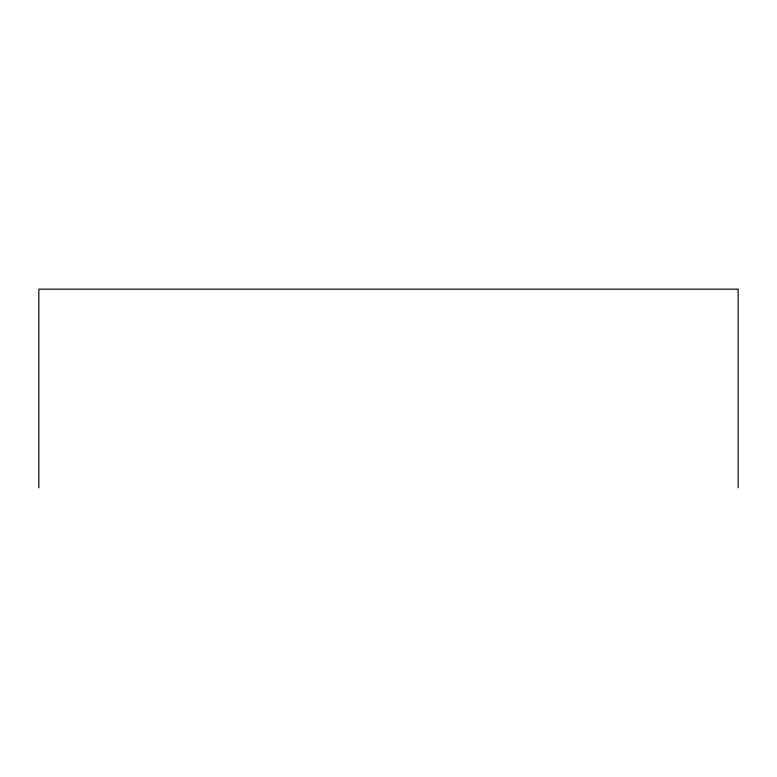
<?xml version="1.0" encoding="UTF-8"?>
<svg xmlns="http://www.w3.org/2000/svg" width="777" height="777" viewBox="0 0 777 777"><rect width="100%" height="100%" fill="white"/><g stroke="black" fill="none" stroke-linecap="round" stroke-linejoin="round"><path stroke-width="1.17" d="M738.15 487.839L738.15 289.161L38.85 289.161L38.85 487.839"/></g></svg>
